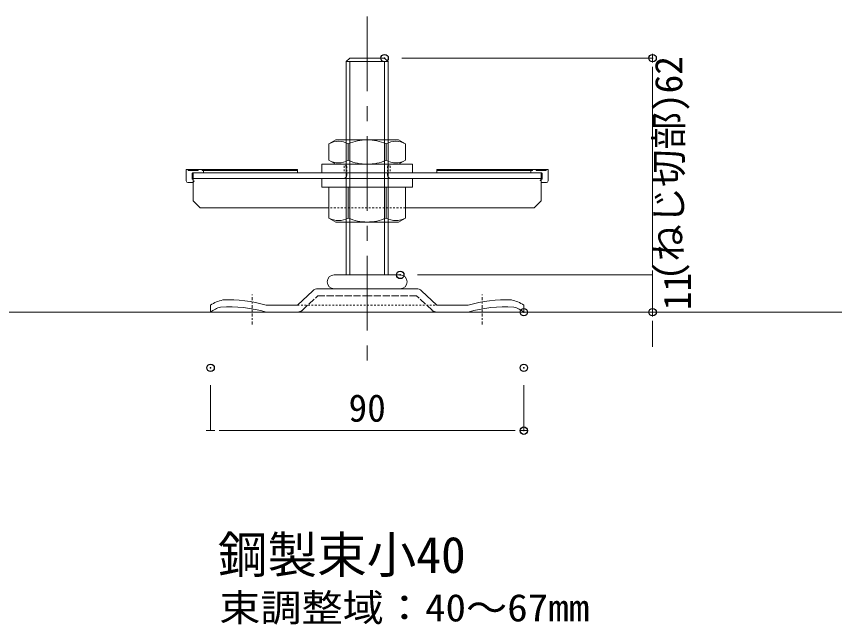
# Model space of a CAD drawing. Units: millimetres, scale not verified. Extents: x -849 to 851, y -136 to 149.
# Drawn here: x 303.2 to 350.22, y 33.02 to 67.98 of the extents above; entities that cross this region are included whole.
import ezdxf
from ezdxf.enums import TextEntityAlignment as Align

# ---------------------------------------------------------------- set-up
doc = ezdxf.new("R2010")
doc.units = ezdxf.units.MM
doc.header["$LTSCALE"] = 0.86
doc.header["$PDMODE"] = 32
doc.header["$PDSIZE"] = 0.43
for name, pattern in [('CHAIN1', [8, 5, -1, 1, -1]), ('DASHED1', [1.8, 1.2, -0.6]), ('LONG_DASHED2', [13, 12, -1])]:
    doc.linetypes.add(name, pattern=pattern)
for name, color, linetype, lineweight in [('0-0_一般', 4, 'Continuous', 9), ('0-1_A10_通り芯寸法', 1, 'Continuous', 9), ('0-2_0', 2, 'Continuous', 9), ('0-4_外形線2', 2, 'CHAIN1', 9)]:
    doc.layers.add(name, color=color, linetype=linetype, lineweight=lineweight)
doc.layers.add('0-3_DEFPOINTS', color=7, linetype='Continuous')
doc.layers.add('0-6_作図', color=7, linetype='Continuous')
doc.styles.add('ＭＳ ゴシック', font='')
doc.styles.get('ＭＳ ゴシック').set_extended_font_data('MS Gothic')

# ---------------------------------------------------------------- blocks, each defined once
blk = doc.blocks.new('_DOT')
at = {"layer": '0-2_0', "color": 7}
for p, q in [((-2.5, 0), (-5, 0)), ((-1.25, 0), (1.25, 0))]:
    blk.add_line(p, q, dxfattribs=at)
blk = doc.blocks.new('グループ-170-1')
at = {"layer": '0-0_一般', "color": 2, "linetype": 'CHAIN1'}
for p, q in [((16141.37, -45250.72), (16141.37, -45207.22)), ((16471.37, -45250.72), (16471.37, -45207.22))]:
    blk.add_line(p, q, dxfattribs=at)
at = {"layer": '0-2_0'}
for p, q in [((16258.87, -45179.22), (16306.37, -45179.22)), ((16353.87, -45179.22), (16306.37, -45179.22)), ((16235.33, -45199.22), (16306.37, -45199.22)), ((16258.87, -45199.22), (16306.37, -45199.22)), ((16353.87, -45199.22), (16306.37, -45199.22)), ((16377.41, -45199.22), (16306.37, -45199.22)), ((16206.37, -45222.72), (16228.48, -45201.93)), ((16406.37, -45222.72), (16384.25, -45201.93)), ((16081.37, -45232.72), (16081.37, -45222.72)), ((16161.37, -45222.72), (16206.37, -45222.72)), ((16451.37, -45222.72), (16406.37, -45222.72)), ((16531.37, -45232.72), (16531.37, -45222.72)), ((16081.37, -45232.72), (16161.37, -45232.72)), ((16161.37, -45232.72), (16306.37, -45232.72)), ((16451.37, -45232.72), (16306.37, -45232.72)), ((16531.37, -45232.72), (16451.37, -45232.72))]:
    blk.add_line(p, q, dxfattribs=at)
at = {"layer": '0-2_0', "linetype": 'LONG_DASHED2'}
for p, q in [((16213.22, -45230.01), (16235.33, -45209.22)), ((16235.33, -45209.22), (16306.37, -45209.22)), ((16377.41, -45209.22), (16306.37, -45209.22)), ((16399.52, -45230.01), (16377.41, -45209.22))]:
    blk.add_line(p, q, dxfattribs=at)
at = {"layer": '0-2_0', "linetype": 'DASHED1'}
blk.add_line((16206.37, -45222.72), (16406.37, -45222.72), dxfattribs=at)
at = {"layer": '0-2_0'}
for centre, radius, start, end in [((16258.87, -45189.22), 10, 90, 180), ((16353.87, -45189.22), 10, 0, 90), ((16235.33, -45209.22), 10, 90, 133.22853), ((16258.87, -45189.22), 10, 180, 270), ((16353.87, -45189.22), 10, 270, 0), ((16377.41, -45209.22), 10, 46.77147, 90), ((16109.42, -45264.11), 50, 102.09637, 124.12695), ((16106.59, -45415.07), 200, 74.1055, 92.19297), ((16506.14, -45415.07), 200, 87.80703, 105.8945), ((16503.32, -45264.11), 50, 55.87305, 77.90363), ((16106.16, -45264.11), 40, 104.94806, 128.30284), ((16108.01, -45415.07), 190, 73.68982, 93.67123), ((16504.73, -45415.07), 190, 86.32877, 106.31018), ((16506.57, -45264.11), 40, 51.69716, 75.05194)]:
    blk.add_arc(centre, radius, start, end, dxfattribs=at)
at = {"layer": '0-2_0', "linetype": 'LONG_DASHED2'}
for centre, start, end in [((16206.37, -45222.72), 270, 313.22853), ((16406.37, -45222.72), 226.77147, 270)]:
    blk.add_arc(centre, 10, start, end, dxfattribs=at)
blk = doc.blocks.new('グループ-183-1')
at = {"layer": '0-0_一般'}
for p, q in [((16046.37, -45043.97), (16046.37, -45027.72)), ((16047.87, -45027.72), (16046.37, -45027.72)), ((16206.37, -45027.72), (16047.87, -45027.72)), ((16049.62, -45029.22), (16063.12, -45029.22)), ((16055.12, -45041.47), (16055.12, -45033.72)), ((16206.37, -45032.72), (16056.12, -45032.72)), ((16064.87, -45027.72), (16067.87, -45027.72)), ((16069.62, -45029.22), (16071.37, -45029.22)), ((16071.37, -45029.22), (16071.37, -45032.72)), ((16206.37, -45029.22), (16071.37, -45029.22)), ((16206.37, -45027.72), (16206.37, -45032.72)), ((16055.12, -45046.47), (16048.87, -45046.47))]:
    blk.add_line(p, q, dxfattribs=at)
for centre, radius, start, end in [((16048.12, -45028.47), 0.75, 0, 90), ((16049.62, -45028.47), 0.75, 180, 270), ((16056.12, -45033.72), 1, 90, 180), ((16063.12, -45028.47), 0.75, 270, 0), ((16064.62, -45028.47), 0.75, 90, 180), ((16068.12, -45028.47), 0.75, 0, 90), ((16069.62, -45028.47), 0.75, 180, 270), ((16048.87, -45043.97), 2.5, 180, 270), ((16055.12, -45043.97), 2.5, 60.20343, 90), ((16055.12, -45043.97), 2.5, 270, 299.79657)]:
    blk.add_arc(centre, radius, start, end, dxfattribs=at)
at = {"layer": '0-0_一般', "linetype": 'DASHED1'}
blk.add_arc((16055.12, -45043.97), 2.5, 299.79657, 60.20343, dxfattribs=at)
blk = doc.blocks.new('グループ-184-1')
at = {"layer": '0-0_一般'}
for p, q in [((16406.37, -45027.72), (16406.37, -45032.72)), ((16406.37, -45027.72), (16564.87, -45027.72)), ((16406.37, -45029.22), (16541.37, -45029.22)), ((16406.37, -45032.72), (16556.61, -45032.72)), ((16543.12, -45029.22), (16541.37, -45029.22)), ((16541.37, -45029.22), (16541.37, -45032.72)), ((16547.87, -45027.72), (16544.87, -45027.72)), ((16563.12, -45029.22), (16549.62, -45029.22)), ((16557.61, -45041.47), (16557.61, -45033.72)), ((16564.87, -45027.72), (16566.37, -45027.72)), ((16566.37, -45043.97), (16566.37, -45027.72)), ((16557.61, -45046.47), (16563.87, -45046.47))]:
    blk.add_line(p, q, dxfattribs=at)
for centre, radius, start, end in [((16543.12, -45028.47), 0.75, 270, 0), ((16544.62, -45028.47), 0.75, 90, 180), ((16548.12, -45028.47), 0.75, 0, 90), ((16549.62, -45028.47), 0.75, 180, 270), ((16556.61, -45033.72), 1, 0, 90), ((16563.12, -45028.47), 0.75, 270, 0), ((16564.62, -45028.47), 0.75, 90, 180), ((16557.61, -45043.97), 2.5, 90, 119.79657), ((16557.61, -45043.97), 2.5, 240.20343, 270), ((16563.87, -45043.97), 2.5, 270, 0)]:
    blk.add_arc(centre, radius, start, end, dxfattribs=at)
at = {"layer": '0-0_一般', "linetype": 'DASHED1'}
blk.add_arc((16557.61, -45043.97), 2.5, 119.79657, 240.20343, dxfattribs=at)
blk = doc.blocks.new('グループ-185-1')
at = {"layer": '0-0_一般', "linetype": 'DASHED1'}
for p, q in [((16273.37, -45022.72), (16273.37, -45031.97)), ((16277.12, -45022.72), (16273.37, -45022.72)), ((16277.12, -45022.72), (16273.37, -45022.72)), ((16277.12, -45035.72), (16277.12, -45022.72)), ((16335.62, -45035.72), (16335.62, -45022.72)), ((16335.62, -45022.72), (16339.37, -45022.72)), ((16335.62, -45022.72), (16339.37, -45022.72)), ((16339.37, -45022.72), (16339.37, -45031.97))]:
    blk.add_line(p, q, dxfattribs=at)
at = {"layer": '0-0_一般'}
for p, q in [((16056.37, -45032.72), (16056.37, -45072.72)), ((16056.37, -45032.72), (16306.37, -45032.72)), ((16272.62, -45032.72), (16241.37, -45032.72)), ((16556.37, -45032.72), (16306.37, -45032.72)), ((16340.12, -45032.72), (16371.37, -45032.72)), ((16556.37, -45032.72), (16556.37, -45072.72)), ((16056.37, -45040.72), (16272.12, -45040.72)), ((16068.37, -45040.72), (16070.11, -45040.72)), ((16556.37, -45040.72), (16340.62, -45040.72)), ((16544.37, -45040.72), (16542.62, -45040.72)), ((16056.37, -45072.72), (16066.37, -45082.72)), ((16556.37, -45072.72), (16546.37, -45082.72)), ((16066.37, -45082.72), (16251.52, -45082.72)), ((16546.37, -45082.72), (16361.21, -45082.72))]:
    blk.add_line(p, q, dxfattribs=at)
at = {"layer": '0-0_一般', "color": 7, "linetype": 'DASHED1'}
blk.add_line((16361.21, -45082.72), (16251.52, -45082.72), dxfattribs=at)
at = {"layer": '0-0_一般'}
for centre, radius, start, end in [((16272.62, -45031.97), 0.75, 270, 0), ((16340.12, -45031.97), 0.75, 180, 270), ((16272.12, -45035.72), 5, 270, 0), ((16340.62, -45035.72), 5, 180, 270)]:
    blk.add_arc(centre, radius, start, end, dxfattribs=at)
at = {"layer": '0-2_0', "color": 4}
for p, q in [((16278.94, -45014.53), (16278.94, -44990.91)), ((16333.79, -45014.53), (16333.79, -44990.91)), ((16241.37, -45020.22), (16241.37, -45032.72)), ((16306.37, -45020.22), (16241.37, -45020.22)), ((16306.37, -45020.22), (16371.37, -45020.22)), ((16371.37, -45020.22), (16371.37, -45032.72)), ((16306.37, -45053.22), (16251.52, -45053.22)), ((16278.94, -45053.22), (16278.94, -45097.53)), ((16306.37, -45053.22), (16361.21, -45053.22)), ((16333.79, -45053.22), (16333.79, -45097.53))]:
    blk.add_line(p, q, dxfattribs=at)
for points in [[(16251.52, -44990.91), (16261.37, -44985.22), (16306.37, -44985.22), (16351.37, -44985.22), (16361.21, -44990.91), (16361.21, -45014.53), (16351.37, -45020.22), (16306.37, -45020.22), (16261.37, -45020.22), (16251.52, -45014.53)], [(16251.52, -44990.91), (16261.37, -44985.22), (16306.37, -44985.22), (16351.37, -44985.22), (16361.21, -44990.91), (16361.21, -45014.53), (16351.37, -45020.22), (16306.37, -45020.22), (16261.37, -45020.22), (16251.52, -45014.53)], [(16371.37, -45020.22), (16241.37, -45020.22), (16241.37, -45032.72), (16371.37, -45032.72)], [(16371.37, -45040.72), (16241.37, -45040.72), (16241.37, -45053.22), (16371.37, -45053.22)], [(16251.52, -45097.53), (16261.37, -45103.22), (16306.37, -45103.22), (16351.37, -45103.22), (16361.21, -45097.53), (16361.21, -45053.22), (16251.52, -45053.22)]]:
    blk.add_lwpolyline(points, close=True, dxfattribs=at)
for centre, radius, start, end in [((16265.23, -45014.66), 27.42, 60.00001, 119.99999), ((16306.37, -45054.2), 68.98, 90, 113.42654), ((16306.37, -45054.2), 68.98, 66.57346, 90), ((16347.5, -45014.66), 27.42, 60.00001, 119.99999), ((16265.23, -44990.78), 27.42, 240.00001, 299.99999), ((16306.37, -44951.24), 68.98, 246.57346, 270), ((16306.37, -44951.24), 68.98, 270, 293.42654), ((16347.5, -44990.78), 27.42, 240.00001, 299.99999), ((16265.23, -45073.78), 27.42, 240.00001, 299.99999), ((16306.37, -45034.24), 68.98, 246.57346, 270), ((16306.37, -45034.24), 68.98, 270, 293.42654), ((16347.5, -45073.78), 27.42, 240.00001, 299.99999)]:
    blk.add_arc(centre, radius, start, end, dxfattribs=at)
at = {"layer": '0-0_一般'}
for name in ['グループ-183-1', 'グループ-184-1']:
    blk.add_blockref(name, (0, 0), dxfattribs=at)

msp = doc.modelspace()

# ---------------------------------------------------------------- linework, layer by layer
at = {"layer": '0-0_一般', "color": 2, "linetype": 'CHAIN1'}
msp.add_line((323.3603, 67.9839), (323.3603, 47.9839), dxfattribs=at)
at = {"layer": '0-0_一般', "color": 2}
for p, q in [((322.1603, 65.3839), (322.3603, 65.5839)), ((322.1603, 65.3839), (322.1603, 53.1239)), ((322.3603, 65.5839), (324.3603, 65.5839)), ((322.3603, 65.3839), (322.3603, 53.1239)), ((324.3603, 65.5839), (324.5603, 65.3839)), ((324.3603, 65.3839), (324.3603, 53.1239))]:
    msp.add_line(p, q, dxfattribs=at)
msp.add_lwpolyline([(322.1603, 65.3839), (324.5603, 65.3839), (324.5603, 53.1239)], dxfattribs=at)
at = {"layer": '0-1_A10_通り芯寸法'}
for p, q in [((325.3603, 65.5839), (339.7599, 65.5839)), ((339.7599, 54.1238), (339.7599, 64.5839)), ((339.7599, 54.1238), (339.7599, 55.1238)), ((326.2603, 53.1239), (339.7599, 53.1239)), ((326.2603, 53.1239), (339.7599, 53.1239)), ((339.7599, 53.1239), (339.7599, 50.9839)), ((333.3603, 50.9839), (339.7599, 50.9839)), ((339.7599, 49.9839), (339.7599, 48.984)), ((314.3603, 46.7814), (314.3603, 44.1714)), ((332.3603, 46.7814), (332.3603, 44.1714)), ((315.3602, 44.1714), (331.3603, 44.1714))]:
    msp.add_line(p, q, dxfattribs=at)
at = {"layer": '0-3_DEFPOINTS'}
for p in [(324.3603, 65.5839), (339.7599, 65.5839), (325.2603, 53.1239), (332.3603, 50.9839), (339.7599, 50.9839), (314.3603, 47.7814), (332.3603, 47.7814), (332.3603, 44.1714)]:
    msp.add_point(p, dxfattribs=at)
at = {"layer": '0-4_外形線2', "linetype": 'Continuous'}
msp.add_line((622.9881, 50.9839), (230.9881, 50.9839), dxfattribs=at)

# ---------------------------------------------------------------- block references
at = {"layer": '0-1_A10_通り芯寸法', "xscale": 0.1999878, "yscale": 0.1999878}
for p, rotation in [((339.7599, 65.5839), 90), ((339.7599, 53.1239), 270), ((339.7599, 53.1239), 270), ((339.7599, 50.9839), 90), ((314.3603, 44.1714), 180)]:
    msp.add_blockref('_DOT', p, dxfattribs=dict(at, rotation=rotation))
msp.add_blockref('_DOT', (332.3603, 44.1714), dxfattribs=at)
at = {"layer": '0-4_外形線2', "xscale": 0.04, "yscale": 0.04}
msp.add_blockref('グループ-170-1', (-328.8944, 1860.2927), dxfattribs=at)
at = {"layer": '0-6_作図', "xscale": 0.04, "yscale": 0.04}
msp.add_blockref('グループ-185-1', (-328.8944, 1860.2927), dxfattribs=at)

# ---------------------------------------------------------------- texts
at = {"layer": '0-0_一般', "color": 2, "style": 'ＭＳ ゴシック'}
msp.add_text('鋼製束小40', height=2.089, dxfattribs=at).set_placement((314.7842, 35.3652), align=Align.BOTTOM_LEFT)
at = {"layer": '0-0_一般', "color": 2, "style": 'ＭＳ ゴシック', "width": 1.1}
msp.add_text('束調整域：40～67mm', height=1.576, dxfattribs=at).set_placement((314.8596, 32.7339), align=Align.BOTTOM_LEFT)
at = {"layer": '0-1_A10_通り芯寸法', "style": 'ＭＳ ゴシック'}
for s, p in [('(ねじ切部)62', (341.9387, 52.8141)), ('11', (342.4341, 51.0982))]:
    msp.add_text(s, height=1.576, rotation=90, dxfattribs=at).set_placement(p, align=Align.BOTTOM_LEFT)
msp.add_text('90', height=1.576, dxfattribs=at).set_placement((322.2891, 44.2139), align=Align.BOTTOM_LEFT)

doc.saveas('drawing.dxf')
